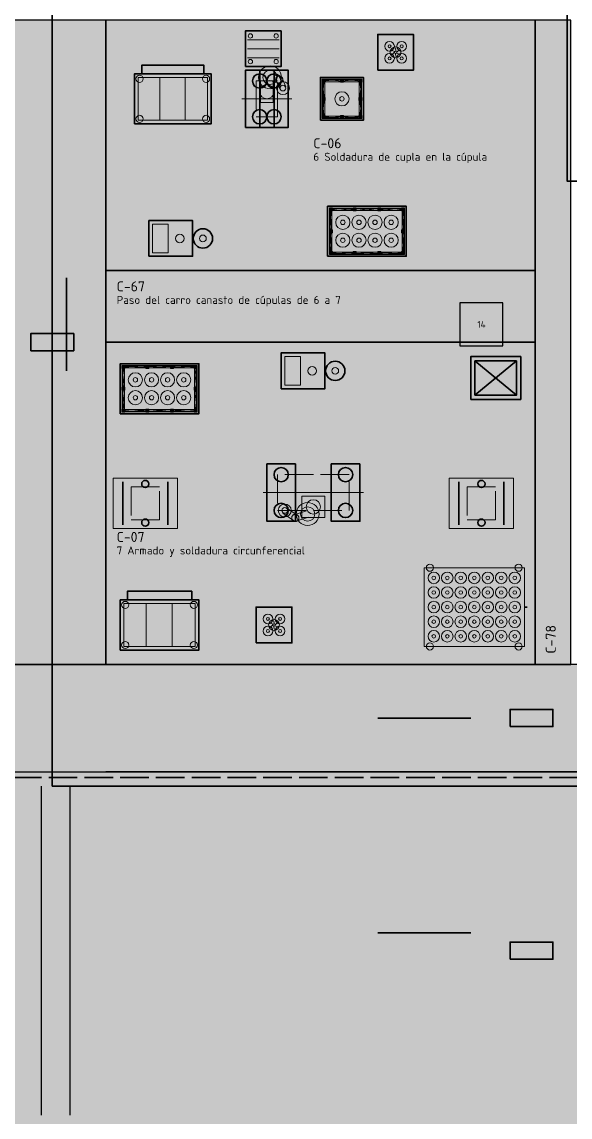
# Model space of a CAD drawing. Header units: millimetres. Extents: x 0 to 1189, y 0 to 841.
# Drawn here: x 449.2 to 525.9, y 304.8 to 457.8 of the extents above; entities that cross this region are included whole.
import ezdxf
from ezdxf.enums import TextEntityAlignment as Align

# ---------------------------------------------------------------- set-up
doc = ezdxf.new("R2010")
doc.units = ezdxf.units.MM
doc.linetypes.add('IRAM-E-TRAZOS', pattern=[5, 4, -1])
doc.linetypes.add('IRAM-F-TRAZO-PUNTO', pattern=[20, 15, -2, 1, -2])
for name, color, linetype, lineweight in [('A-COLUMNA', 7, 'CONTINUOUS', 50), ('A-EJE', 1, 'IRAM-F-TRAZO-PUNTO', 18), ('A-EQUIPO-FINO', 8, 'CONTINUOUS', 13), ('A-EQUIPO-OCULTO', 8, 'IRAM-E-TRAZOS', 13), ('A-EQUIPO-RELLENO', 9, 'CONTINUOUS', 13), ('A-RELLENO', 9, 'CONTINUOUS', 13), ('A-SECTOR', 1, 'CONTINUOUS', 25), ('A-SECTOR-TXT', 1, 'CONTINUOUS', 25), ('A-TEXTO', 7, 'CONTINUOUS', 18), ('I-SOLD', 211, 'CONTINUOUS', 35), ('S-ESCAPE', 3, 'CONTINUOUS', 35), ('S-INCENDIO', 1, 'CONTINUOUS', 25)]:
    doc.layers.add(name, color=color, linetype=linetype, lineweight=lineweight)
for name, color, linetype, lineweight, true_color in [('A-DEFENSA', 2, 'CONTINUOUS', 35, 0xe6b400), ('A-DEM-RO', 1, 'CONTINUOUS', 35, 0xd21e1e), ('A-EQUIPO', 30, 'CONTINUOUS', 35, 0xe67800), ('A-PASILLO', 2, 'IRAM-E-TRAZOS', 35, 0xd7a500), ('A-SENDA', 2, 'CONTINUOUS', 25, 0xd7a500)]:
    doc.layers.add(name, color=color, linetype=linetype, lineweight=lineweight, true_color=true_color)
doc.styles.add('ISO3098', font='isocpeur.ttf')

msp = doc.modelspace()

# ---------------------------------------------------------------- hatches: boundary and pattern name
at = {"layer": 'A-COLUMNA', "true_color": 0x000000}
h = msp.add_hatch(color=7, dxfattribs=at)
h.dxf.hatch_style = 1
h.paths.add_polyline_path([(471, 351), (475, 351), (475, 355), (471, 355)])
at = {"layer": 'A-EQUIPO-RELLENO', "true_color": 0xeeeeee}
h = msp.add_hatch(color=7, dxfattribs=at)
h.dxf.hatch_style = 1
h.paths.add_polyline_path([(480.5, 451.5), (485.5, 451.5), (485.5, 456.5), (480.5, 456.5)])
at = {"layer": 'A-EQUIPO-RELLENO', "true_color": 0xe6e6dc}
h = msp.add_hatch(color=7, dxfattribs=at)
h.dxf.hatch_style = 1
h.paths.add_polyline_path([(499, 451), (504, 451), (504, 456), (499, 456)])
at = {"layer": 'A-EQUIPO-RELLENO', "true_color": 0xeeeeee}
h = msp.add_hatch(color=7, dxfattribs=at)
h.dxf.hatch_style = 1
h.paths.add_polyline_path([(465, 443.5), (475.7, 443.5), (475.7, 450.5), (465, 450.5)])
at = {"layer": 'A-EQUIPO-RELLENO', "true_color": 0xcdd0d4}
h = msp.add_hatch(color=7, dxfattribs=at)
h.dxf.hatch_style = 1
h.paths.add_polyline_path([(480.5, 443), (484.5, 443), (484.5, 451), (480.5, 451)])
h = msp.add_hatch(color=7, dxfattribs=at)
h.dxf.hatch_style = 1
h.paths.add_polyline_path([(482.5, 443), (486.5, 443), (486.5, 451), (482.5, 451)])
at = {"layer": 'A-EQUIPO-RELLENO', "true_color": 0xf5f5f5}
h = msp.add_hatch(color=7, dxfattribs=at)
h.dxf.hatch_style = 1
h.paths.add_polyline_path([(491, 444), (497, 444), (497, 450), (491, 450)])
at = {"layer": 'A-EQUIPO-RELLENO', "true_color": 0xeeeeee}
h = msp.add_hatch(color=7, dxfattribs=at)
h.dxf.hatch_style = 1
h.paths.add_polyline_path([(482.6, 446.5), (484.4, 446.5), (484.4, 449.5), (482.6, 449.5)])
at = {"layer": 'A-EQUIPO-RELLENO', "true_color": 0x969ba0}
h = msp.add_hatch(color=7, dxfattribs=at)
h.dxf.hatch_style = 1
h.paths.add_polyline_path([(491.24, 449.34), (491.66, 449.34), (491.66, 449.76), (491.24, 449.76)])
h = msp.add_hatch(color=7, dxfattribs=at)
h.dxf.hatch_style = 1
h.paths.add_polyline_path([(491.24, 449.34), (491.66, 449.34), (491.66, 449.76), (491.24, 449.76)])
h = msp.add_hatch(color=7, dxfattribs=at)
h.dxf.hatch_style = 1
h.paths.add_polyline_path([(493.79, 449.34), (494.21, 449.34), (494.21, 449.76), (493.79, 449.76)])
h = msp.add_hatch(color=7, dxfattribs=at)
h.dxf.hatch_style = 1
h.paths.add_polyline_path([(496.34, 449.34), (496.76, 449.34), (496.76, 449.76), (496.34, 449.76)])
h = msp.add_hatch(color=7, dxfattribs=at)
h.dxf.hatch_style = 1
h.paths.add_polyline_path([(496.34, 449.34), (496.76, 449.34), (496.76, 449.76), (496.34, 449.76)])
h = msp.add_hatch(color=7, dxfattribs=at)
h.dxf.hatch_style = 1
h.paths.add_polyline_path([(491.24, 446.79), (491.66, 446.79), (491.66, 447.21), (491.24, 447.21)])
h = msp.add_hatch(color=7, dxfattribs=at)
h.dxf.hatch_style = 1
h.paths.add_polyline_path([(496.34, 446.79), (496.76, 446.79), (496.76, 447.21), (496.34, 447.21)])
h = msp.add_hatch(color=7, dxfattribs=at)
h.dxf.hatch_style = 1
h.paths.add_polyline_path([(491.24, 444.24), (491.66, 444.24), (491.66, 444.66), (491.24, 444.66)])
h = msp.add_hatch(color=7, dxfattribs=at)
h.dxf.hatch_style = 1
h.paths.add_polyline_path([(491.24, 444.24), (491.66, 444.24), (491.66, 444.66), (491.24, 444.66)])
h = msp.add_hatch(color=7, dxfattribs=at)
h.dxf.hatch_style = 1
h.paths.add_polyline_path([(493.79, 444.24), (494.21, 444.24), (494.21, 444.66), (493.79, 444.66)])
h = msp.add_hatch(color=7, dxfattribs=at)
h.dxf.hatch_style = 1
h.paths.add_polyline_path([(496.34, 444.24), (496.76, 444.24), (496.76, 444.66), (496.34, 444.66)])
h = msp.add_hatch(color=7, dxfattribs=at)
h.dxf.hatch_style = 1
h.paths.add_polyline_path([(496.34, 444.24), (496.76, 444.24), (496.76, 444.66), (496.34, 444.66)])
at = {"layer": 'A-EQUIPO-RELLENO', "true_color": 0xf5f5f5}
h = msp.add_hatch(color=7, dxfattribs=at)
h.dxf.hatch_style = 1
h.paths.add_polyline_path([(492, 425), (503, 425), (503, 432), (492, 432)])
at = {"layer": 'A-EQUIPO-RELLENO', "true_color": 0x969ba0}
h = msp.add_hatch(color=7, dxfattribs=at)
h.dxf.hatch_style = 1
h.paths.add_polyline_path([(492.24, 431.34), (492.66, 431.34), (492.66, 431.76), (492.24, 431.76)])
h = msp.add_hatch(color=7, dxfattribs=at)
h.dxf.hatch_style = 1
h.paths.add_polyline_path([(492.24, 431.34), (492.66, 431.34), (492.66, 431.76), (492.24, 431.76)])
h = msp.add_hatch(color=7, dxfattribs=at)
h.dxf.hatch_style = 1
h.paths.add_polyline_path([(495.56, 431.34), (495.98, 431.34), (495.98, 431.76), (495.56, 431.76)])
h = msp.add_hatch(color=7, dxfattribs=at)
h.dxf.hatch_style = 1
h.paths.add_polyline_path([(499.02, 431.34), (499.44, 431.34), (499.44, 431.76), (499.02, 431.76)])
h = msp.add_hatch(color=7, dxfattribs=at)
h.dxf.hatch_style = 1
h.paths.add_polyline_path([(502.34, 431.34), (502.76, 431.34), (502.76, 431.76), (502.34, 431.76)])
h = msp.add_hatch(color=7, dxfattribs=at)
h.dxf.hatch_style = 1
h.paths.add_polyline_path([(502.34, 431.34), (502.76, 431.34), (502.76, 431.76), (502.34, 431.76)])
at = {"layer": 'A-EQUIPO-RELLENO', "true_color": 0xd7e1eb}
h = msp.add_hatch(color=7, dxfattribs=at)
h.dxf.hatch_style = 1
h.paths.add_polyline_path([(467, 425), (473.12, 425), (473.12, 430), (467, 430)])
at = {"layer": 'A-EQUIPO-RELLENO', "true_color": 0xbed2be}
h = msp.add_hatch(color=7, dxfattribs=at)
h.dxf.hatch_style = 1
h.paths.add_polyline_path([(475.91, 427.5), (475.86, 427.85), (475.73, 428.17), (475.51, 428.45), (475.23, 428.67), (474.91, 428.8), (474.56, 428.85), (474.21, 428.8), (473.88, 428.67), (473.61, 428.45), (473.39, 428.17), (473.26, 427.85), (473.21, 427.5), (473.26, 427.15), (473.39, 426.82), (473.61, 426.55), (473.88, 426.33), (474.21, 426.2), (474.56, 426.15), (474.91, 426.2), (475.23, 426.33), (475.51, 426.55), (475.73, 426.82), (475.86, 427.15)])
at = {"layer": 'A-EQUIPO-RELLENO', "true_color": 0x969ba0}
h = msp.add_hatch(color=7, dxfattribs=at)
h.dxf.hatch_style = 1
h.paths.add_polyline_path([(492.24, 428.29), (492.66, 428.29), (492.66, 428.71), (492.24, 428.71)])
h = msp.add_hatch(color=7, dxfattribs=at)
h.dxf.hatch_style = 1
h.paths.add_polyline_path([(502.34, 428.29), (502.76, 428.29), (502.76, 428.71), (502.34, 428.71)])
h = msp.add_hatch(color=7, dxfattribs=at)
h.dxf.hatch_style = 1
h.paths.add_polyline_path([(492.24, 425.24), (492.66, 425.24), (492.66, 425.66), (492.24, 425.66)])
h = msp.add_hatch(color=7, dxfattribs=at)
h.dxf.hatch_style = 1
h.paths.add_polyline_path([(492.24, 425.24), (492.66, 425.24), (492.66, 425.66), (492.24, 425.66)])
h = msp.add_hatch(color=7, dxfattribs=at)
h.dxf.hatch_style = 1
h.paths.add_polyline_path([(495.56, 425.24), (495.98, 425.24), (495.98, 425.66), (495.56, 425.66)])
h = msp.add_hatch(color=7, dxfattribs=at)
h.dxf.hatch_style = 1
h.paths.add_polyline_path([(499.02, 425.24), (499.44, 425.24), (499.44, 425.66), (499.02, 425.66)])
h = msp.add_hatch(color=7, dxfattribs=at)
h.dxf.hatch_style = 1
h.paths.add_polyline_path([(502.34, 425.24), (502.76, 425.24), (502.76, 425.66), (502.34, 425.66)])
h = msp.add_hatch(color=7, dxfattribs=at)
h.dxf.hatch_style = 1
h.paths.add_polyline_path([(502.34, 425.24), (502.76, 425.24), (502.76, 425.66), (502.34, 425.66)])
at = {"layer": 'A-EQUIPO-RELLENO', "true_color": 0xd7e1eb}
h = msp.add_hatch(color=7, dxfattribs=at)
h.dxf.hatch_style = 1
h.paths.add_polyline_path([(485.5, 406.5), (491.62, 406.5), (491.62, 411.5), (485.5, 411.5)])
at = {"layer": 'A-EQUIPO-RELLENO', "true_color": 0xbed2be}
h = msp.add_hatch(color=7, dxfattribs=at)
h.dxf.hatch_style = 1
h.paths.add_polyline_path([(494.41, 409), (494.36, 409.35), (494.23, 409.68), (494.01, 409.95), (493.73, 410.17), (493.41, 410.3), (493.06, 410.35), (492.71, 410.3), (492.38, 410.17), (492.11, 409.95), (491.89, 409.68), (491.76, 409.35), (491.71, 409), (491.76, 408.65), (491.89, 408.32), (492.11, 408.05), (492.38, 407.83), (492.71, 407.7), (493.06, 407.65), (493.41, 407.7), (493.73, 407.83), (494.01, 408.05), (494.23, 408.32), (494.36, 408.65)])
at = {"layer": 'A-EQUIPO-RELLENO', "true_color": 0xf5f5f5}
h = msp.add_hatch(color=7, dxfattribs=at)
h.dxf.hatch_style = 1
h.paths.add_polyline_path([(463, 403), (474, 403), (474, 410), (463, 410)])
at = {"layer": 'A-EQUIPO-RELLENO', "true_color": 0x969ba0}
h = msp.add_hatch(color=7, dxfattribs=at)
h.dxf.hatch_style = 1
h.paths.add_polyline_path([(463.24, 409.34), (463.66, 409.34), (463.66, 409.76), (463.24, 409.76)])
h = msp.add_hatch(color=7, dxfattribs=at)
h.dxf.hatch_style = 1
h.paths.add_polyline_path([(463.24, 409.34), (463.66, 409.34), (463.66, 409.76), (463.24, 409.76)])
h = msp.add_hatch(color=7, dxfattribs=at)
h.dxf.hatch_style = 1
h.paths.add_polyline_path([(466.56, 409.34), (466.98, 409.34), (466.98, 409.76), (466.56, 409.76)])
h = msp.add_hatch(color=7, dxfattribs=at)
h.dxf.hatch_style = 1
h.paths.add_polyline_path([(470.02, 409.34), (470.44, 409.34), (470.44, 409.76), (470.02, 409.76)])
h = msp.add_hatch(color=7, dxfattribs=at)
h.dxf.hatch_style = 1
h.paths.add_polyline_path([(473.34, 409.34), (473.76, 409.34), (473.76, 409.76), (473.34, 409.76)])
h = msp.add_hatch(color=7, dxfattribs=at)
h.dxf.hatch_style = 1
h.paths.add_polyline_path([(473.34, 409.34), (473.76, 409.34), (473.76, 409.76), (473.34, 409.76)])
h = msp.add_hatch(color=7, dxfattribs=at)
h.dxf.hatch_style = 1
h.paths.add_polyline_path([(463.24, 406.29), (463.66, 406.29), (463.66, 406.71), (463.24, 406.71)])
h = msp.add_hatch(color=7, dxfattribs=at)
h.dxf.hatch_style = 1
h.paths.add_polyline_path([(473.34, 406.29), (473.76, 406.29), (473.76, 406.71), (473.34, 406.71)])
h = msp.add_hatch(color=7, dxfattribs=at)
h.dxf.hatch_style = 1
h.paths.add_polyline_path([(463.24, 403.24), (463.66, 403.24), (463.66, 403.66), (463.24, 403.66)])
h = msp.add_hatch(color=7, dxfattribs=at)
h.dxf.hatch_style = 1
h.paths.add_polyline_path([(463.24, 403.24), (463.66, 403.24), (463.66, 403.66), (463.24, 403.66)])
h = msp.add_hatch(color=7, dxfattribs=at)
h.dxf.hatch_style = 1
h.paths.add_polyline_path([(466.56, 403.24), (466.98, 403.24), (466.98, 403.66), (466.56, 403.66)])
h = msp.add_hatch(color=7, dxfattribs=at)
h.dxf.hatch_style = 1
h.paths.add_polyline_path([(470.02, 403.24), (470.44, 403.24), (470.44, 403.66), (470.02, 403.66)])
h = msp.add_hatch(color=7, dxfattribs=at)
h.dxf.hatch_style = 1
h.paths.add_polyline_path([(473.34, 403.24), (473.76, 403.24), (473.76, 403.66), (473.34, 403.66)])
h = msp.add_hatch(color=7, dxfattribs=at)
h.dxf.hatch_style = 1
h.paths.add_polyline_path([(473.34, 403.24), (473.76, 403.24), (473.76, 403.66), (473.34, 403.66)])
at = {"layer": 'A-EQUIPO-RELLENO', "true_color": 0xcdd0d4}
h = msp.add_hatch(color=7, dxfattribs=at)
h.dxf.hatch_style = 1
h.paths.add_polyline_path([(487.5, 396), (483.5, 396), (483.5, 388), (487.5, 388)])
h = msp.add_hatch(color=7, dxfattribs=at)
h.dxf.hatch_style = 1
h.paths.add_polyline_path([(496.5, 396), (492.5, 396), (492.5, 388), (496.5, 388)])
h = msp.add_hatch(color=7, dxfattribs=at)
h.dxf.hatch_style = 1
h.paths.add_polyline_path([(471, 387), (471, 394), (462, 394), (462, 387)])
h = msp.add_hatch(color=7, dxfattribs=at)
h.dxf.hatch_style = 1
h.paths.add_polyline_path([(509, 394), (509, 387), (518, 387), (518, 394)])
at = {"layer": 'A-EQUIPO-RELLENO', "true_color": 0xeeeeee}
h = msp.add_hatch(color=7, dxfattribs=at)
h.dxf.hatch_style = 1
h.paths.add_polyline_path([(491.6, 391.5), (488.4, 391.5), (488.4, 388.5), (491.6, 388.5)])
h = msp.add_hatch(color=7, dxfattribs=at)
h.dxf.hatch_style = 1
h.paths.add_polyline_path([(505.5, 370.5), (519.5, 370.5), (519.5, 381.5), (505.5, 381.5)])
h = msp.add_hatch(color=7, dxfattribs=at)
h.dxf.hatch_style = 1
h.paths.add_polyline_path([(463, 370), (474, 370), (474, 377), (463, 377)])
at = {"layer": 'A-EQUIPO-RELLENO', "true_color": 0xe6e6dc}
h = msp.add_hatch(color=7, dxfattribs=at)
h.dxf.hatch_style = 1
h.paths.add_polyline_path([(482, 371), (487, 371), (487, 376), (482, 376)])
at = {"layer": 'A-RELLENO', "true_color": 0xfff4b4}
h = msp.add_hatch(color=7, dxfattribs=at)
h.dxf.hatch_style = 1
h.paths.add_polyline_path([(446, 368), (461, 368), (461, 458), (446, 458)])
at = {"layer": 'A-RELLENO', "true_color": 0xf8d9c0}
h = msp.add_hatch(color=7, dxfattribs=at)
h.dxf.hatch_style = 1
h.paths.add_polyline_path([(461, 423), (521, 423), (521, 458), (461, 458)])
h = msp.add_hatch(color=7, dxfattribs=at)
h.dxf.hatch_style = 1
h.paths.add_polyline_path([(521, 368), (526, 368), (526, 458), (521, 458)])
h = msp.add_hatch(color=7, dxfattribs=at)
h.dxf.hatch_style = 1
h.paths.add_polyline_path([(461, 413), (521, 413), (521, 423), (461, 423)])
h = msp.add_hatch(color=7, dxfattribs=at)
h.dxf.hatch_style = 1
h.paths.add_polyline_path([(461, 368), (521, 368), (521, 413), (461, 413)])
at = {"layer": 'A-RELLENO', "true_color": 0xfff4b4}
h = msp.add_hatch(color=7, dxfattribs=at)
h.dxf.hatch_style = 1
h.paths.add_polyline_path([(93, 353), (853, 353), (853, 368), (93, 368)])
at = {"layer": 'A-RELLENO', "true_color": 0xe2e2e2}
h = msp.add_hatch(color=7, dxfattribs=at)
h.dxf.hatch_style = 1
h.paths.add_polyline_path([(93, 303), (853, 303), (853, 353), (93, 353)])
at = {"layer": 'S-ESCAPE', "true_color": 0x008c46}
h = msp.add_hatch(color=7, dxfattribs=at)
h.dxf.hatch_style = 1
h.paths.add_polyline_path([(450.5, 411.8), (453.5, 411.8), (453.5, 414.2), (450.5, 414.2)])
h = msp.add_hatch(color=7, dxfattribs=at)
h.dxf.hatch_style = 1
h.paths.add_polyline_path([(455.5, 409), (456.25, 411.2), (454.75, 411.2)])
h = msp.add_hatch(color=7, dxfattribs=at)
h.dxf.hatch_style = 1
h.paths.add_polyline_path([(499, 360.5), (501.2, 359.75), (501.2, 361.25)])
h = msp.add_hatch(color=7, dxfattribs=at)
h.dxf.hatch_style = 1
h.paths.add_polyline_path([(517.5, 359.3), (520.5, 359.3), (520.5, 361.7), (517.5, 361.7)])
h = msp.add_hatch(color=7, dxfattribs=at)
h.dxf.hatch_style = 1
h.paths.add_polyline_path([(499, 330.5), (501.2, 329.75), (501.2, 331.25)])
h = msp.add_hatch(color=7, dxfattribs=at)
h.dxf.hatch_style = 1
h.paths.add_polyline_path([(517.5, 326.8), (520.5, 326.8), (520.5, 329.2), (517.5, 329.2)])
at = {"layer": 'S-INCENDIO', "true_color": 0xc81414}
h = msp.add_hatch(color=7, dxfattribs=at)
h.dxf.hatch_style = 1
h.paths.add_polyline_path([(510.5, 412.5), (516.5, 412.5), (516.5, 418.5), (510.5, 418.5)])

# ---------------------------------------------------------------- linework, layer by layer
at = {"layer": 'A-DEFENSA'}
msp.add_line((461, 353), (625, 353), dxfattribs=at)
at = {"layer": 'A-DEM-RO'}
for p, q in [((512.6, 405.6), (518.4, 410.4)), ((512.6, 410.4), (518.4, 405.6))]:
    msp.add_line(p, q, dxfattribs=at)
for points in [[(512, 405), (519, 405), (519, 411), (512, 411)], [(512.6, 405.6), (518.4, 405.6), (518.4, 410.4), (512.6, 410.4)]]:
    msp.add_lwpolyline(points, close=True, dxfattribs=at)
at = {"layer": 'A-EJE'}
for p, q in [((480, 447), (487, 447)), ((497, 392), (483, 392))]:
    msp.add_line(p, q, dxfattribs=at)
at = {"layer": 'A-EQUIPO'}
for p, q in [((463.35, 387.5), (463.35, 393.5)), ((469.65, 387.5), (469.65, 393.5)), ((510.35, 393.5), (510.35, 387.5)), ((516.65, 393.5), (516.65, 387.5)), ((519.5, 376), (519.9, 376))]:
    msp.add_line(p, q, dxfattribs=at)
for points in [[(480.5, 451.5), (485.5, 451.5), (485.5, 456.5), (480.5, 456.5)], [(499, 451), (504, 451), (504, 456), (499, 456)], [(465, 443.5), (475.7, 443.5), (475.7, 450.5), (465, 450.5)], [(480.5, 443), (484.5, 443), (484.5, 451), (480.5, 451)], [(482.5, 443), (486.5, 443), (486.5, 451), (482.5, 451)], [(491, 444), (497, 444), (497, 450), (491, 450)], [(491.3, 444.3), (496.7, 444.3), (496.7, 449.7), (491.3, 449.7)], [(492, 425), (503, 425), (503, 432), (492, 432)], [(492.3, 425.3), (502.7, 425.3), (502.7, 431.7), (492.3, 431.7)], [(467, 425), (473.12, 425), (473.12, 430), (467, 430)], [(485.5, 406.5), (491.62, 406.5), (491.62, 411.5), (485.5, 411.5)], [(463, 403), (474, 403), (474, 410), (463, 410)], [(463.3, 403.3), (473.7, 403.3), (473.7, 409.7), (463.3, 409.7)], [(487.5, 396), (483.5, 396), (483.5, 388), (487.5, 388)], [(496.5, 396), (492.5, 396), (492.5, 388), (496.5, 388)], [(463, 370), (474, 370), (474, 377), (463, 377)], [(482, 371), (487, 371), (487, 376), (482, 376)]]:
    msp.add_lwpolyline(points, close=True, dxfattribs=at)
for points in [[(466, 450.5), (466, 451.7), (474.7, 451.7), (474.7, 450.5)], [(464, 377), (464, 378.2), (473, 378.2), (473, 377)]]:
    msp.add_lwpolyline(points, dxfattribs=at)
for centre, radius in [((482.5, 449.5), 1), ((484.5, 449.5), 1), ((482.5, 444.5), 1), ((484.5, 444.5), 1), ((474.56, 427.5), 1.35), ((493.06, 409), 1.35), ((485.5, 394.5), 1), ((494.5, 394.5), 1), ((466.5, 393.2), 0.5), ((513.5, 393.2), 0.5), ((485.5, 389.5), 1), ((494.5, 389.5), 1), ((466.5, 387.8), 0.5), ((513.5, 387.8), 0.5)]:
    msp.add_circle(centre, radius, dxfattribs=at)
at = {"layer": 'A-EQUIPO-FINO'}
for p, q in [((480.8, 455.25), (485.2, 455.25)), ((480.8, 454), (485.2, 454)), ((480.8, 452.75), (485.2, 452.75)), ((468.53, 444), (468.53, 450)), ((472.06, 444), (472.06, 450)), ((466.63, 370.5), (466.63, 376.5)), ((470.26, 370.5), (470.26, 376.5))]:
    msp.add_line(p, q, dxfattribs=at)
for points in [[(501.43, 453.63), (500.92, 453.77)], [(501.35, 453.5), (500.98, 453.13)], [(501.43, 453.37), (501.56, 452.86)], [(501.58, 453.63), (501.44, 454.14)], [(501.58, 453.37), (502.08, 453.23)], [(501.65, 453.5), (502.02, 453.87)], [(496.7, 449.48), (495.35, 449.62), (494, 449.48), (492.65, 449.62), (491.3, 449.48)], [(491.52, 449.7), (491.38, 448.35), (491.52, 447), (491.38, 445.65), (491.52, 444.3)], [(496.47, 444.3), (496.62, 445.65), (496.47, 447), (496.62, 448.35), (496.47, 449.7)], [(491.3, 444.53), (492.65, 444.38), (494, 444.53), (495.35, 444.38), (496.7, 444.53)], [(502.7, 431.47), (501.4, 431.62), (500.1, 431.47), (498.8, 431.62), (497.5, 431.47), (496.2, 431.62), (494.9, 431.47), (493.6, 431.62), (492.3, 431.47)], [(492.52, 431.7), (492.38, 430.42), (492.52, 429.14), (492.38, 427.86), (492.52, 426.58), (492.38, 425.3)], [(502.47, 425.3), (502.62, 426.58), (502.47, 427.86), (502.62, 429.14), (502.47, 430.42), (502.62, 431.7)], [(492.3, 425.52), (493.6, 425.38), (494.9, 425.52), (496.2, 425.38), (497.5, 425.52), (498.8, 425.38), (500.1, 425.52), (501.4, 425.38), (502.7, 425.52)], [(473.7, 409.48), (472.4, 409.62), (471.1, 409.48), (469.8, 409.62), (468.5, 409.48), (467.2, 409.62), (465.9, 409.48), (464.6, 409.62), (463.3, 409.48)], [(463.53, 409.7), (463.38, 408.42), (463.53, 407.14), (463.38, 405.86), (463.53, 404.58), (463.38, 403.3)], [(473.48, 403.3), (473.62, 404.58), (473.48, 405.86), (473.62, 407.14), (473.48, 408.42), (473.62, 409.7)], [(463.3, 403.52), (464.6, 403.38), (465.9, 403.52), (467.2, 403.38), (468.5, 403.52), (469.8, 403.38), (471.1, 403.52), (472.4, 403.38), (473.7, 403.52)], [(484.42, 373.63), (483.92, 373.77)], [(484.35, 373.5), (483.98, 373.13)], [(484.42, 373.37), (484.56, 372.86)], [(484.57, 373.63), (484.44, 374.14)], [(484.57, 373.37), (485.08, 373.23)], [(484.65, 373.5), (485.02, 373.87)]]:
    msp.add_lwpolyline(points, dxfattribs=at)
for points in [[(465.5, 444), (475.2, 444), (475.2, 450), (465.5, 450)], [(482.6, 446.5), (484.4, 446.5), (484.4, 449.5), (482.6, 449.5)], [(491.24, 449.34), (491.66, 449.34), (491.66, 449.76), (491.24, 449.76)], [(491.24, 449.34), (491.66, 449.34), (491.66, 449.76), (491.24, 449.76)], [(491.6, 444.6), (496.4, 444.6), (496.4, 449.4), (491.6, 449.4)], [(493.79, 449.34), (494.21, 449.34), (494.21, 449.76), (493.79, 449.76)], [(496.34, 449.34), (496.76, 449.34), (496.76, 449.76), (496.34, 449.76)], [(496.34, 449.34), (496.76, 449.34), (496.76, 449.76), (496.34, 449.76)], [(491.24, 446.79), (491.66, 446.79), (491.66, 447.21), (491.24, 447.21)], [(496.34, 446.79), (496.76, 446.79), (496.76, 447.21), (496.34, 447.21)], [(491.24, 444.24), (491.66, 444.24), (491.66, 444.66), (491.24, 444.66)], [(491.24, 444.24), (491.66, 444.24), (491.66, 444.66), (491.24, 444.66)], [(493.79, 444.24), (494.21, 444.24), (494.21, 444.66), (493.79, 444.66)], [(496.34, 444.24), (496.76, 444.24), (496.76, 444.66), (496.34, 444.66)], [(496.34, 444.24), (496.76, 444.24), (496.76, 444.66), (496.34, 444.66)], [(492.24, 431.34), (492.66, 431.34), (492.66, 431.76), (492.24, 431.76)], [(492.24, 431.34), (492.66, 431.34), (492.66, 431.76), (492.24, 431.76)], [(495.56, 431.34), (495.98, 431.34), (495.98, 431.76), (495.56, 431.76)], [(499.02, 431.34), (499.44, 431.34), (499.44, 431.76), (499.02, 431.76)], [(502.34, 431.34), (502.76, 431.34), (502.76, 431.76), (502.34, 431.76)], [(502.34, 431.34), (502.76, 431.34), (502.76, 431.76), (502.34, 431.76)], [(492.6, 425.6), (502.4, 425.6), (502.4, 431.4), (492.6, 431.4)], [(467.5, 425.5), (469.7, 425.5), (469.7, 429.5), (467.5, 429.5)], [(492.24, 428.29), (492.66, 428.29), (492.66, 428.71), (492.24, 428.71)], [(502.34, 428.29), (502.76, 428.29), (502.76, 428.71), (502.34, 428.71)], [(492.24, 425.24), (492.66, 425.24), (492.66, 425.66), (492.24, 425.66)], [(492.24, 425.24), (492.66, 425.24), (492.66, 425.66), (492.24, 425.66)], [(495.56, 425.24), (495.98, 425.24), (495.98, 425.66), (495.56, 425.66)], [(499.02, 425.24), (499.44, 425.24), (499.44, 425.66), (499.02, 425.66)], [(502.34, 425.24), (502.76, 425.24), (502.76, 425.66), (502.34, 425.66)], [(502.34, 425.24), (502.76, 425.24), (502.76, 425.66), (502.34, 425.66)], [(486, 407), (488.2, 407), (488.2, 411), (486, 411)], [(463.24, 409.34), (463.66, 409.34), (463.66, 409.76), (463.24, 409.76)], [(463.24, 409.34), (463.66, 409.34), (463.66, 409.76), (463.24, 409.76)], [(463.6, 403.6), (473.4, 403.6), (473.4, 409.4), (463.6, 409.4)], [(466.56, 409.34), (466.98, 409.34), (466.98, 409.76), (466.56, 409.76)], [(470.02, 409.34), (470.44, 409.34), (470.44, 409.76), (470.02, 409.76)], [(473.34, 409.34), (473.76, 409.34), (473.76, 409.76), (473.34, 409.76)], [(473.34, 409.34), (473.76, 409.34), (473.76, 409.76), (473.34, 409.76)], [(463.24, 406.29), (463.66, 406.29), (463.66, 406.71), (463.24, 406.71)], [(473.34, 406.29), (473.76, 406.29), (473.76, 406.71), (473.34, 406.71)], [(463.24, 403.24), (463.66, 403.24), (463.66, 403.66), (463.24, 403.66)], [(463.24, 403.24), (463.66, 403.24), (463.66, 403.66), (463.24, 403.66)], [(466.56, 403.24), (466.98, 403.24), (466.98, 403.66), (466.56, 403.66)], [(470.02, 403.24), (470.44, 403.24), (470.44, 403.66), (470.02, 403.66)], [(473.34, 403.24), (473.76, 403.24), (473.76, 403.66), (473.34, 403.66)], [(473.34, 403.24), (473.76, 403.24), (473.76, 403.66), (473.34, 403.66)], [(471, 387), (471, 394), (462, 394), (462, 387)], [(509, 394), (509, 387), (518, 387), (518, 394)], [(491.6, 391.5), (488.4, 391.5), (488.4, 388.5), (491.6, 388.5)], [(505.5, 370.5), (519.5, 370.5), (519.5, 381.5), (505.5, 381.5)], [(463.5, 370.5), (473.5, 370.5), (473.5, 376.5), (463.5, 376.5)]]:
    msp.add_lwpolyline(points, close=True, dxfattribs=at)
for centre, radius in [((481.2, 455.8), 0.3), ((484.8, 455.8), 0.3), ((500.65, 454.35), 0.675), ((500.65, 454.35), 0.21), ((502.35, 454.35), 0.675), ((502.35, 454.35), 0.21), ((500.65, 452.65), 0.675), ((501.5, 453.5), 0.75), ((501.5, 453.5), 0.15), ((502.35, 452.65), 0.675), ((481.2, 452.2), 0.3), ((483.95, 450), 1.6), ((484.8, 452.2), 0.3), ((500.65, 452.65), 0.21), ((502.35, 452.65), 0.21), ((465.7, 449.8), 0.5), ((475, 449.8), 0.5), ((483.95, 450), 1), ((483.5, 448), 1), ((485.75, 448.5), 0.9), ((485.75, 448.5), 0.4), ((494, 447), 0.99), ((494, 447), 0.308), ((465.7, 444.2), 0.5), ((475, 444.2), 0.5), ((494.12, 429.75), 0.99), ((494.12, 429.75), 0.308), ((496.38, 429.75), 0.99), ((496.38, 429.75), 0.308), ((498.62, 429.75), 0.99), ((498.62, 429.75), 0.308), ((500.88, 429.75), 0.99), ((500.88, 429.75), 0.308), ((471.32, 427.5), 0.6), ((474.56, 427.5), 0.472), ((494.12, 427.25), 0.99), ((494.12, 427.25), 0.308), ((496.38, 427.25), 0.99), ((496.38, 427.25), 0.308), ((498.62, 427.25), 0.99), ((498.62, 427.25), 0.308), ((500.88, 427.25), 0.99), ((500.88, 427.25), 0.308), ((465.12, 407.75), 0.99), ((467.38, 407.75), 0.99), ((469.62, 407.75), 0.99), ((471.88, 407.75), 0.99), ((489.82, 409), 0.6), ((493.06, 409), 0.472), ((465.12, 407.75), 0.308), ((467.38, 407.75), 0.308), ((469.62, 407.75), 0.308), ((471.88, 407.75), 0.308), ((465.12, 405.25), 0.99), ((465.12, 405.25), 0.308), ((467.38, 405.25), 0.99), ((467.38, 405.25), 0.308), ((469.62, 405.25), 0.99), ((469.62, 405.25), 0.308), ((471.88, 405.25), 0.99), ((471.88, 405.25), 0.308), ((486, 389.5), 0.9), ((489.2, 389), 1.6), ((490, 390), 1), ((486, 389.5), 0.4), ((489.2, 389), 1), ((506.3, 381.5), 0.5), ((518.7, 381.5), 0.5), ((506.84, 380.08), 0.81), ((506.84, 380.08), 0.252), ((508.73, 380.08), 0.81), ((508.73, 380.08), 0.252), ((510.61, 380.08), 0.81), ((510.61, 380.08), 0.252), ((512.5, 380.08), 0.81), ((512.5, 380.08), 0.252), ((514.39, 380.08), 0.81), ((514.39, 380.08), 0.252), ((516.27, 380.08), 0.81), ((516.27, 380.08), 0.252), ((518.16, 380.08), 0.81), ((518.16, 380.08), 0.252), ((506.84, 378.04), 0.81), ((506.84, 378.04), 0.252), ((508.73, 378.04), 0.81), ((508.73, 378.04), 0.252), ((510.61, 378.04), 0.81), ((510.61, 378.04), 0.252), ((512.5, 378.04), 0.81), ((512.5, 378.04), 0.252), ((514.39, 378.04), 0.81), ((514.39, 378.04), 0.252), ((516.27, 378.04), 0.81), ((516.27, 378.04), 0.252), ((518.16, 378.04), 0.81), ((518.16, 378.04), 0.252), ((463.7, 376.3), 0.5), ((473.3, 376.3), 0.5), ((506.84, 376), 0.81), ((508.73, 376), 0.81), ((510.61, 376), 0.81), ((512.5, 376), 0.81), ((514.39, 376), 0.81), ((516.27, 376), 0.81), ((518.16, 376), 0.81), ((483.65, 374.35), 0.675), ((485.35, 374.35), 0.675), ((506.84, 376), 0.252), ((508.73, 376), 0.252), ((510.61, 376), 0.252), ((512.5, 376), 0.252), ((514.39, 376), 0.252), ((516.27, 376), 0.252), ((518.16, 376), 0.252), ((483.65, 372.65), 0.675), ((483.65, 374.35), 0.21), ((484.5, 373.5), 0.75), ((484.5, 373.5), 0.15), ((485.35, 372.65), 0.675), ((485.35, 374.35), 0.21), ((506.84, 373.96), 0.81), ((506.84, 373.96), 0.252), ((508.73, 373.96), 0.81), ((508.73, 373.96), 0.252), ((510.61, 373.96), 0.81), ((510.61, 373.96), 0.252), ((512.5, 373.96), 0.81), ((512.5, 373.96), 0.252), ((514.39, 373.96), 0.81), ((514.39, 373.96), 0.252), ((516.27, 373.96), 0.81), ((516.27, 373.96), 0.252), ((518.16, 373.96), 0.81), ((518.16, 373.96), 0.252), ((483.65, 372.65), 0.21), ((485.35, 372.65), 0.21), ((506.84, 371.92), 0.81), ((506.84, 371.92), 0.252), ((508.73, 371.92), 0.81), ((508.73, 371.92), 0.252), ((510.61, 371.92), 0.81), ((510.61, 371.92), 0.252), ((512.5, 371.92), 0.81), ((512.5, 371.92), 0.252), ((514.39, 371.92), 0.81), ((514.39, 371.92), 0.252), ((516.27, 371.92), 0.81), ((516.27, 371.92), 0.252), ((518.16, 371.92), 0.81), ((518.16, 371.92), 0.252), ((463.7, 370.7), 0.5), ((473.3, 370.7), 0.5), ((506.3, 370.5), 0.5), ((518.7, 370.5), 0.5)]:
    msp.add_circle(centre, radius, dxfattribs=at)
at = {"layer": 'A-EQUIPO-OCULTO'}
for p, q in [((485.33, 450.14), (484.05, 450.44)), ((486.16, 448.68), (485.64, 449.88)), ((485.12, 449.26), (483.85, 449.56)), ((485.34, 448.32), (484.81, 449.52)), ((485.74, 389.13), (487.21, 388.08)), ((486.26, 389.87), (487.74, 388.82)), ((487.34, 388.88), (489.06, 389.43)), ((487.61, 388.02), (489.34, 388.57))]:
    msp.add_line(p, q, dxfattribs=at)
for points in [[(482, 444.5), (485, 444.5), (485, 449.5), (482, 449.5)], [(495, 394.5), (485, 394.5), (485, 389.5), (495, 389.5)], [(468.48, 388.2), (468.48, 392.8), (464.52, 392.8), (464.52, 388.2)], [(511.52, 392.8), (511.52, 388.2), (515.48, 388.2), (515.48, 392.8)]]:
    msp.add_lwpolyline(points, close=True, dxfattribs=at)
for centre in [(485.23, 449.7), (487.47, 388.45)]:
    msp.add_circle(centre, 0.5, dxfattribs=at)
at = {"layer": 'A-PASILLO'}
msp.add_line((93, 352.2), (853, 352.2), dxfattribs=at)
at = {"layer": 'A-SECTOR'}
for points in [[(461, 423), (521, 423), (521, 458), (461, 458)], [(521, 368), (526, 368), (526, 458), (521, 458)], [(461, 413), (521, 413), (521, 423), (461, 423)], [(461, 368), (521, 368), (521, 413), (461, 413)]]:
    msp.add_lwpolyline(points, close=True, dxfattribs=at)
at = {"layer": 'A-SENDA'}
for p, q in [((452, 305), (452, 351)), ((456, 305), (456, 351))]:
    msp.add_line(p, q, dxfattribs=at)
for points in [[(446, 368), (461, 368), (461, 458), (446, 458)], [(93, 353), (853, 353), (853, 368), (93, 368)]]:
    msp.add_lwpolyline(points, close=True, dxfattribs=at)
at = {"layer": 'I-SOLD'}
msp.add_lwpolyline([(736, 154.5), (736, 162), (699, 162), (699, 351), (453.5, 351), (453.5, 614)], dxfattribs=at)
at = {"layer": 'S-ESCAPE'}
for p, q in [((455.5, 422), (455.5, 409)), ((512, 360.5), (499, 360.5)), ((512, 330.5), (499, 330.5))]:
    msp.add_line(p, q, dxfattribs=at)
msp.add_lwpolyline([(595.5, 440.5), (595.5, 435.5), (525.5, 435.5), (525.5, 460.5), (540.5, 475.5), (555.5, 475.5), (585.5, 510.5), (600.5, 510.5), (645.5, 560.5), (645.5, 575.5), (680.5, 605.5), (680.5, 615.5), (695.5, 630.5), (710.5, 635.5)], dxfattribs=at)
for points in [[(450.5, 411.8), (456.5, 411.8), (456.5, 414.2), (450.5, 414.2)], [(517.5, 359.3), (523.5, 359.3), (523.5, 361.7), (517.5, 361.7)], [(517.5, 326.8), (523.5, 326.8), (523.5, 329.2), (517.5, 329.2)]]:
    msp.add_lwpolyline(points, close=True, dxfattribs=at)
at = {"layer": 'S-INCENDIO'}
msp.add_lwpolyline([(510.5, 412.5), (516.5, 412.5), (516.5, 418.5), (510.5, 418.5)], close=True, dxfattribs=at)

# ---------------------------------------------------------------- texts
at = {"layer": 'A-SECTOR-TXT', "style": 'ISO3098'}
for s, height, p in [('C-06', 1.4, (490, 441.5)), ('6 Soldadura de cupla en la cúpula', 1.12, (490, 439.47)), ('C-67', 1.4, (462.5, 421.5)), ('Paso del carro canasto de cúpulas de 6 a 7', 1.12, (462.5, 419.47)), ('C-07', 1.4, (462.5, 386.5)), ('7 Armado y soldadura circunferencial', 1.12, (462.5, 384.47))]:
    msp.add_text(s, height=height, dxfattribs=at).set_placement(p, align=Align.TOP_LEFT)
msp.add_text('C-78', height=1.4, rotation=90, dxfattribs=at).set_placement((522.5, 369.5), align=Align.TOP_LEFT)
at = {"layer": 'A-TEXTO', "style": 'ISO3098'}
msp.add_text('14', height=0.91, dxfattribs=at).set_placement((513.5, 415.5), align=Align.MIDDLE_CENTER)

doc.saveas('drawing.dxf')
